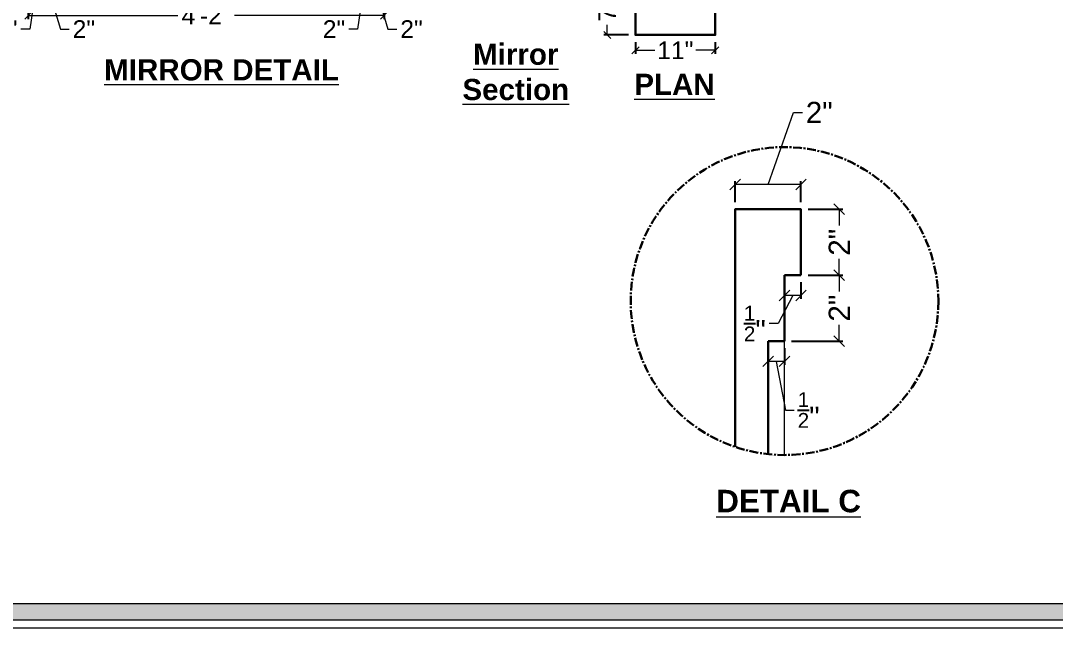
# Model space of a CAD drawing. Header units: millimetres. Extents: x 56222 to 3066687, y -650199 to -121287.
# Drawn here: x 132796.5 to 132943.2, y -184114.6 to -184028.5 of the extents above; entities that cross this region are included whole.
import ezdxf

# ---------------------------------------------------------------- set-up
doc = ezdxf.new("R2010")
doc.units = ezdxf.units.MM
doc.header["$MEASUREMENT"] = 0
doc.header["$PDMODE"] = 35
doc.linetypes.add('CENTER', pattern=[2, 1.25, -0.25, 0.25, -0.25])
doc.linetypes.add('DASHEDX2', pattern=[1.5, 1, -0.5])
doc.layers.get('Defpoints').update_dxf_attribs({"color": 220})
for name, color, linetype, lineweight in [('DIM.', 250, 'Continuous', 13), ('dim05', 1, 'Continuous', 13), ('Dimension', 10, 'DASHEDX2', 20), ('FURNITURE', 32, 'Continuous', 9), ('wall', 7, 'Continuous', 30)]:
    doc.layers.add(name, color=color, linetype=linetype, lineweight=lineweight)
doc.styles.add('Arial', font='arial.ttf')
doc.styles.get("Standard").update_dxf_attribs({"font": 'arial.ttf', "height": 6})
doc.dimstyles.new('ISO-25', dxfattribs={"dimtxt": 2.5, "dimasz": 1, "dimexe": 0.5, "dimexo": 1, "dimtad": 0, "dimdec": 1, "dimlunit": 4, "dimtxsty": 'Standard', "dimblk": 'OBLIQUE', "dimcen": 2.5, "dimclrd": 1, "dimclre": 1, "dimclrt": 5, "dimadec": 0, "dimazin": 0, "dimtfac": 1, "dimtdec": 1, "dimtmove": 0, "dimatfit": 3, "dimfxl": 1, "dimlwd": -1, "dimarcsym": 0})

# ---------------------------------------------------------------- blocks, each defined once
blk = doc.blocks.new('_Oblique')
at = {"layer": 'wall', "color": 0, "lineweight": -2}
blk.add_line((-0.5, -0.5), (0.5, 0.5), dxfattribs=at)
blk = doc.blocks.new('*D361')
at = {"layer": 'Defpoints', "color": 0, "lineweight": 30, "transparency": 16777216}
for p in [(132883.67, -184030.56), (132894.97, -184030.56), (132883.67, -184032.73)]:
    blk.add_point(p, dxfattribs=at)
at = {"layer": 'dim05', "color": 1, "linetype": 'Continuous', "lineweight": -2, "transparency": 16777216}
for p, q in [((132883.67, -184031.56), (132883.67, -184033.23)), ((132894.97, -184031.56), (132894.97, -184033.23))]:
    blk.add_line(p, q, dxfattribs=at)
at = {"layer": 'dim05', "color": 1, "linetype": 'Continuous', "transparency": 16777216}
for p, q in [((132883.67, -184032.73), (132886.41, -184032.73)), ((132894.97, -184032.73), (132892.24, -184032.73))]:
    blk.add_line(p, q, dxfattribs=at)
at = {"layer": 'dim05', "color": 1, "transparency": 16777216, "rotation": 180}
blk.add_blockref('_Oblique', (132883.67, -184032.73), dxfattribs=at)
at = {"layer": 'dim05', "color": 1, "transparency": 16777216}
blk.add_blockref('_Oblique', (132894.97, -184032.73), dxfattribs=at)
at = {"layer": 'dim05', "color": 5, "lineweight": 25, "transparency": 16777216, "insert": (132889.32, -184032.73), "char_height": 2.5, "attachment_point": 5, "style": 'Arial'}
blk.add_mtext('11"', dxfattribs=at)
blk = doc.blocks.new('*D364')
at = {"layer": 'Defpoints', "color": 0, "lineweight": 30, "transparency": 16777216}
for p in [(132879.66, -184023.56), (132883.67, -184023.56), (132883.67, -184030.56)]:
    blk.add_point(p, dxfattribs=at)
at = {"layer": 'dim05', "color": 1, "linetype": 'Continuous', "lineweight": -2, "transparency": 16777216}
for p, q in [((132882.67, -184023.56), (132879.16, -184023.56)), ((132882.67, -184030.56), (132879.16, -184030.56))]:
    blk.add_line(p, q, dxfattribs=at)
at = {"layer": 'dim05', "color": 1, "linetype": 'Continuous', "transparency": 16777216}
for p, q in [((132879.66, -184023.56), (132879.66, -184025.01)), ((132879.66, -184030.56), (132879.66, -184029.11))]:
    blk.add_line(p, q, dxfattribs=at)
at = {"layer": 'dim05', "color": 1, "transparency": 16777216}
for p, rotation in [((132879.66, -184023.56), 90), ((132879.66, -184030.56), 270)]:
    blk.add_blockref('_Oblique', p, dxfattribs=dict(at, rotation=rotation))
at = {"layer": 'dim05', "color": 5, "lineweight": 25, "transparency": 16777216, "insert": (132879.66, -184027.06), "char_height": 2.5, "attachment_point": 5, "rotation": 90, "style": 'Arial'}
blk.add_mtext('7"', dxfattribs=at)
blk = doc.blocks.new('*D384')
at = {"layer": 'Defpoints', "color": 0, "lineweight": 30, "transparency": 16777216}
for p in [(132797.58, -184021.62), (132799.58, -184021.62), (132799.58, -184024.51)]:
    blk.add_point(p, dxfattribs=at)
at = {"layer": 'dim05', "color": 1, "linetype": 'Continuous', "lineweight": -2, "transparency": 16777216}
for p, q in [((132797.58, -184022.62), (132797.58, -184025.01)), ((132799.58, -184022.62), (132799.58, -184025.01))]:
    blk.add_line(p, q, dxfattribs=at)
at = {"layer": 'dim05', "color": 1, "linetype": 'Continuous', "transparency": 16777216}
for p, q in [((132797.58, -184024.51), (132799.58, -184024.51)), ((132798.58, -184024.51), (132797.8, -184029.72)), ((132797.8, -184029.72), (132796.55, -184029.72))]:
    blk.add_line(p, q, dxfattribs=at)
at = {"layer": 'dim05', "color": 1, "transparency": 16777216, "rotation": 180}
blk.add_blockref('_Oblique', (132797.58, -184024.51), dxfattribs=at)
at = {"layer": 'dim05', "color": 1, "transparency": 16777216}
blk.add_blockref('_Oblique', (132799.58, -184024.51), dxfattribs=at)
at = {"layer": 'dim05', "color": 5, "lineweight": 25, "transparency": 16777216, "insert": (132794.46, -184029.72), "char_height": 2.5, "attachment_point": 5, "style": 'Arial'}
blk.add_mtext('2"', dxfattribs=at)
blk = doc.blocks.new('*D385')
at = {"layer": 'Defpoints', "color": 0, "lineweight": 30, "transparency": 16777216}
for p in [(132801.58, -184018.62), (132799.58, -184021.62), (132801.58, -184024.51)]:
    blk.add_point(p, dxfattribs=at)
at = {"layer": 'dim05', "color": 1, "linetype": 'Continuous', "lineweight": -2, "transparency": 16777216}
for p, q in [((132801.58, -184019.62), (132801.58, -184025.01)), ((132799.58, -184022.62), (132799.58, -184025.01))]:
    blk.add_line(p, q, dxfattribs=at)
at = {"layer": 'dim05', "color": 1, "linetype": 'Continuous', "transparency": 16777216}
for p, q in [((132799.58, -184024.51), (132801.58, -184024.51)), ((132800.58, -184024.51), (132802.14, -184029.72)), ((132802.14, -184029.72), (132803.39, -184029.72))]:
    blk.add_line(p, q, dxfattribs=at)
at = {"layer": 'dim05', "color": 1, "transparency": 16777216, "rotation": 180}
blk.add_blockref('_Oblique', (132799.58, -184024.51), dxfattribs=at)
at = {"layer": 'dim05', "color": 1, "transparency": 16777216}
blk.add_blockref('_Oblique', (132801.58, -184024.51), dxfattribs=at)
at = {"layer": 'dim05', "color": 5, "lineweight": 25, "transparency": 16777216, "insert": (132805.47, -184029.72), "char_height": 2.5, "attachment_point": 5, "style": 'Arial'}
blk.add_mtext('2"', dxfattribs=at)
blk = doc.blocks.new('*D387')
at = {"layer": 'Defpoints', "color": 0, "lineweight": 30, "transparency": 16777216}
for p in [(132844.02, -184021.62), (132846.02, -184021.62), (132846.02, -184024.51)]:
    blk.add_point(p, dxfattribs=at)
at = {"layer": 'dim05', "color": 1, "linetype": 'Continuous', "lineweight": -2, "transparency": 16777216}
for p, q in [((132844.02, -184022.62), (132844.02, -184025.01)), ((132846.02, -184022.62), (132846.02, -184025.01))]:
    blk.add_line(p, q, dxfattribs=at)
at = {"layer": 'dim05', "color": 1, "linetype": 'Continuous', "transparency": 16777216}
for p, q in [((132844.02, -184024.51), (132846.02, -184024.51)), ((132845.02, -184024.51), (132844.27, -184029.72)), ((132844.27, -184029.72), (132843.02, -184029.72))]:
    blk.add_line(p, q, dxfattribs=at)
at = {"layer": 'dim05', "color": 1, "transparency": 16777216, "rotation": 180}
blk.add_blockref('_Oblique', (132844.02, -184024.51), dxfattribs=at)
at = {"layer": 'dim05', "color": 1, "transparency": 16777216}
blk.add_blockref('_Oblique', (132846.02, -184024.51), dxfattribs=at)
at = {"layer": 'dim05', "color": 5, "lineweight": 25, "transparency": 16777216, "insert": (132840.93, -184029.72), "char_height": 2.5, "attachment_point": 5, "style": 'Arial'}
blk.add_mtext('2"', dxfattribs=at)
blk = doc.blocks.new('*D388')
at = {"layer": 'Defpoints', "color": 0, "lineweight": 30, "transparency": 16777216}
for p in [(132846.02, -184021.62), (132848.02, -184021.62), (132848.02, -184024.51)]:
    blk.add_point(p, dxfattribs=at)
at = {"layer": 'dim05', "color": 1, "linetype": 'Continuous', "lineweight": -2, "transparency": 16777216}
for p, q in [((132846.02, -184022.62), (132846.02, -184025.01)), ((132848.02, -184022.62), (132848.02, -184025.01))]:
    blk.add_line(p, q, dxfattribs=at)
at = {"layer": 'dim05', "color": 1, "linetype": 'Continuous', "transparency": 16777216}
for p, q in [((132846.02, -184024.51), (132848.02, -184024.51)), ((132847.02, -184024.51), (132848.58, -184029.72)), ((132848.58, -184029.72), (132849.83, -184029.72))]:
    blk.add_line(p, q, dxfattribs=at)
at = {"layer": 'dim05', "color": 1, "transparency": 16777216, "rotation": 180}
blk.add_blockref('_Oblique', (132846.02, -184024.51), dxfattribs=at)
at = {"layer": 'dim05', "color": 1, "transparency": 16777216}
blk.add_blockref('_Oblique', (132848.02, -184024.51), dxfattribs=at)
at = {"layer": 'dim05', "color": 5, "lineweight": 25, "transparency": 16777216, "insert": (132851.92, -184029.72), "char_height": 2.5, "attachment_point": 5, "style": 'Arial'}
blk.add_mtext('2"', dxfattribs=at)
blk = doc.blocks.new('*D389')
at = {"layer": 'Defpoints', "color": 0, "lineweight": 30, "transparency": 16777216}
for p in [(132797.58, -184021.62), (132848.02, -184021.62), (132848.02, -184027.8)]:
    blk.add_point(p, dxfattribs=at)
at = {"layer": 'dim05', "color": 1, "linetype": 'Continuous', "lineweight": -2, "transparency": 16777216}
for p, q in [((132797.58, -184022.62), (132797.58, -184028.3)), ((132848.02, -184022.62), (132848.02, -184028.3))]:
    blk.add_line(p, q, dxfattribs=at)
at = {"layer": 'dim05', "color": 1, "linetype": 'Continuous', "transparency": 16777216}
for p, q in [((132797.58, -184027.8), (132818.8, -184027.8)), ((132848.02, -184027.8), (132826.8, -184027.8))]:
    blk.add_line(p, q, dxfattribs=at)
at = {"layer": 'dim05', "color": 1, "transparency": 16777216, "rotation": 180}
blk.add_blockref('_Oblique', (132797.58, -184027.8), dxfattribs=at)
at = {"layer": 'dim05', "color": 1, "transparency": 16777216}
blk.add_blockref('_Oblique', (132848.02, -184027.8), dxfattribs=at)
at = {"layer": 'dim05', "color": 5, "lineweight": 25, "transparency": 16777216, "insert": (132822.8, -184027.8), "char_height": 2.5, "attachment_point": 5, "style": 'Arial'}
blk.add_mtext('4\'-2"', dxfattribs=at)
blk = doc.blocks.new('*D401')
at = {"layer": 'Defpoints', "color": 0, "lineweight": 30, "transparency": 16777216}
for p in [(132907.13, -184055.25), (132907.13, -184064.59), (132912.56, -184064.59)]:
    blk.add_point(p, dxfattribs=at)
at = {"layer": 'dim05', "color": 1, "linetype": 'Continuous', "lineweight": -2, "transparency": 16777216}
for p, q in [((132908.13, -184055.25), (132913.06, -184055.25)), ((132908.13, -184064.59), (132913.06, -184064.59))]:
    blk.add_line(p, q, dxfattribs=at)
at = {"layer": 'dim05', "color": 1, "linetype": 'Continuous', "transparency": 16777216}
for p, q in [((132912.56, -184055.25), (132912.56, -184057.55)), ((132912.56, -184064.59), (132912.56, -184062.29))]:
    blk.add_line(p, q, dxfattribs=at)
at = {"layer": 'dim05', "color": 1, "transparency": 16777216, "xscale": 1.5, "yscale": 1.5, "zscale": 1.5}
for p, rotation in [((132912.56, -184055.25), 90), ((132912.56, -184064.59), 270)]:
    blk.add_blockref('_Oblique', p, dxfattribs=dict(at, rotation=rotation))
at = {"layer": 'dim05', "color": 5, "lineweight": 25, "transparency": 16777216, "insert": (132912.56, -184059.92), "char_height": 3, "attachment_point": 5, "rotation": 90, "style": 'Arial'}
blk.add_mtext('2"', dxfattribs=at)
blk = doc.blocks.new('*D402')
at = {"layer": 'Defpoints', "color": 0, "lineweight": 30, "transparency": 16777216}
for p in [(132907.13, -184064.59), (132904.8, -184073.92), (132912.56, -184073.92)]:
    blk.add_point(p, dxfattribs=at)
at = {"layer": 'dim05', "color": 1, "linetype": 'Continuous', "lineweight": -2, "transparency": 16777216}
for p, q in [((132908.13, -184064.59), (132913.06, -184064.59)), ((132905.8, -184073.92), (132913.06, -184073.92))]:
    blk.add_line(p, q, dxfattribs=at)
at = {"layer": 'dim05', "color": 1, "linetype": 'Continuous', "transparency": 16777216}
for p, q in [((132912.56, -184064.59), (132912.56, -184066.88)), ((132912.56, -184073.92), (132912.56, -184071.63))]:
    blk.add_line(p, q, dxfattribs=at)
at = {"layer": 'dim05', "color": 1, "transparency": 16777216, "xscale": 1.5, "yscale": 1.5, "zscale": 1.5}
for p, rotation in [((132912.56, -184064.59), 90), ((132912.56, -184073.92), 270)]:
    blk.add_blockref('_Oblique', p, dxfattribs=dict(at, rotation=rotation))
at = {"layer": 'dim05', "color": 5, "lineweight": 25, "transparency": 16777216, "insert": (132912.56, -184069.25), "char_height": 3, "attachment_point": 5, "rotation": 90, "style": 'Arial'}
blk.add_mtext('2"', dxfattribs=at)
blk = doc.blocks.new('*D403')
at = {"layer": 'Defpoints', "color": 0, "lineweight": 30, "transparency": 16777216}
for p in [(132902.47, -184073.92), (132904.8, -184073.92), (132902.47, -184076.79)]:
    blk.add_point(p, dxfattribs=at)
at = {"layer": 'dim05', "color": 1, "linetype": 'Continuous', "lineweight": -2, "transparency": 16777216}
for p, q in [((132902.47, -184074.92), (132902.47, -184077.29)), ((132904.8, -184074.92), (132904.8, -184077.29))]:
    blk.add_line(p, q, dxfattribs=at)
at = {"layer": 'dim05', "color": 1, "linetype": 'Continuous', "transparency": 16777216}
for p, q in [((132904.8, -184076.79), (132902.47, -184076.79)), ((132903.63, -184076.79), (132904.93, -184083.69)), ((132904.93, -184083.69), (132906.18, -184083.69))]:
    blk.add_line(p, q, dxfattribs=at)
at = {"layer": 'dim05', "color": 1, "transparency": 16777216, "xscale": 1.5, "yscale": 1.5, "zscale": 1.5, "rotation": 180}
blk.add_blockref('_Oblique', (132902.47, -184076.79), dxfattribs=at)
at = {"layer": 'dim05', "color": 1, "transparency": 16777216, "xscale": 1.5, "yscale": 1.5, "zscale": 1.5}
blk.add_blockref('_Oblique', (132904.8, -184076.79), dxfattribs=at)
at = {"layer": 'dim05', "color": 5, "lineweight": 25, "transparency": 16777216, "insert": (132908.22, -184083.69), "char_height": 3, "attachment_point": 5, "style": 'Arial'}
blk.add_mtext('{\\H0.7x;\\S1/2;}"', dxfattribs=at)
blk = doc.blocks.new('*D404')
at = {"layer": 'Defpoints', "color": 0, "lineweight": 30, "transparency": 16777216}
for p in [(132904.8, -184064.59), (132907.13, -184064.59), (132904.8, -184067.45)]:
    blk.add_point(p, dxfattribs=at)
at = {"layer": 'dim05', "color": 1, "linetype": 'Continuous', "lineweight": -2, "transparency": 16777216}
for p, q in [((132904.8, -184065.59), (132904.8, -184067.95)), ((132907.13, -184065.59), (132907.13, -184067.95))]:
    blk.add_line(p, q, dxfattribs=at)
at = {"layer": 'dim05', "color": 1, "linetype": 'Continuous', "transparency": 16777216}
for p, q in [((132905.97, -184067.45), (132903.88, -184071.43)), ((132907.13, -184067.45), (132904.8, -184067.45)), ((132903.88, -184071.43), (132902.63, -184071.43))]:
    blk.add_line(p, q, dxfattribs=at)
at = {"layer": 'dim05', "color": 1, "transparency": 16777216, "xscale": 1.5, "yscale": 1.5, "zscale": 1.5, "rotation": 180}
blk.add_blockref('_Oblique', (132904.8, -184067.45), dxfattribs=at)
at = {"layer": 'dim05', "color": 1, "transparency": 16777216, "xscale": 1.5, "yscale": 1.5, "zscale": 1.5}
blk.add_blockref('_Oblique', (132907.13, -184067.45), dxfattribs=at)
at = {"layer": 'dim05', "color": 5, "lineweight": 25, "transparency": 16777216, "insert": (132900.59, -184071.43), "char_height": 3, "attachment_point": 5, "style": 'Arial'}
blk.add_mtext('{\\H0.7x;\\S1/2;}"', dxfattribs=at)
blk = doc.blocks.new('*D405')
at = {"layer": 'Defpoints', "color": 0, "lineweight": 30, "transparency": 16777216}
for p in [(132897.8, -184051.75), (132897.8, -184055.25), (132907.13, -184055.25)]:
    blk.add_point(p, dxfattribs=at)
at = {"layer": 'dim05', "color": 1, "linetype": 'Continuous', "transparency": 16777216}
for p, q in [((132902.47, -184051.75), (132906.09, -184041.53)), ((132906.09, -184041.53), (132907.34, -184041.53)), ((132907.13, -184051.75), (132897.8, -184051.75))]:
    blk.add_line(p, q, dxfattribs=at)
at = {"layer": 'dim05', "color": 1, "linetype": 'Continuous', "lineweight": -2, "transparency": 16777216}
for p, q in [((132897.8, -184054.25), (132897.8, -184051.25)), ((132907.13, -184054.25), (132907.13, -184051.25))]:
    blk.add_line(p, q, dxfattribs=at)
at = {"layer": 'dim05', "color": 1, "transparency": 16777216, "xscale": 1.5, "yscale": 1.5, "zscale": 1.5, "rotation": 180}
blk.add_blockref('_Oblique', (132897.8, -184051.75), dxfattribs=at)
at = {"layer": 'dim05', "color": 1, "transparency": 16777216, "xscale": 1.5, "yscale": 1.5, "zscale": 1.5}
blk.add_blockref('_Oblique', (132907.13, -184051.75), dxfattribs=at)
at = {"layer": 'dim05', "color": 5, "lineweight": 25, "transparency": 16777216, "insert": (132909.72, -184041.53), "char_height": 3, "attachment_point": 5, "style": 'Arial'}
blk.add_mtext('2"', dxfattribs=at)

msp = doc.modelspace()

# ---------------------------------------------------------------- hatches: boundary and pattern name
at = {"layer": 'Dimension', "linetype": 'Continuous', "true_color": 0xd39e00}
h = msp.add_hatch(color=42, dxfattribs=at)
h.paths.add_polyline_path([(132661.33, -183880.11), (132661.33, -184113.44), (132992.83, -184113.44), (132992.83, -183880.11)])
h.paths.add_polyline_path([(132663.66, -183882.44), (132990.5, -183882.44), (132990.5, -184111.12), (132663.66, -184111.12)], flags=16)

# ---------------------------------------------------------------- linework, layer by layer
at = {"layer": 'dim05', "color": 242, "linetype": 'CENTER', "lineweight": 30, "true_color": 0xcd2027}
msp.add_circle((132904.8, -184068.25), 21.81, dxfattribs=at)
at = {"layer": 'Dimension', "color": 42, "linetype": 'Continuous', "true_color": 0xd39e00}
for points in [[(132660.17, -183878.95), (132993.99, -183878.95), (132993.99, -184114.61), (132660.17, -184114.61)], [(132661.33, -183880.11), (132992.83, -183880.11), (132992.83, -184113.44), (132661.33, -184113.44)], [(132663.66, -183882.44), (132990.5, -183882.44), (132990.5, -184111.12), (132663.66, -184111.12)]]:
    msp.add_lwpolyline(points, close=True, dxfattribs=at)
at = {"layer": 'FURNITURE', "lineweight": 30}
for p, q in [((132907.13, -184064.59), (132904.8, -184064.59)), ((132904.8, -184064.59), (132904.8, -184073.92)), ((132904.8, -184073.92), (132902.47, -184073.92)), ((132902.47, -184073.92), (132902.47, -184089.93))]:
    msp.add_line(p, q, dxfattribs=at)
at = {"layer": 'FURNITURE', "lineweight": 15}
msp.add_line((132904.8, -184090.05), (132904.8, -184073.92), dxfattribs=at)
at = {"layer": 'FURNITURE', "lineweight": 30}
for points in [[(132883.67, -184023.56), (132883.67, -184030.56), (132894.97, -184030.56), (132894.97, -184023.56)], [(132897.8, -184088.9), (132897.8, -184055.25), (132907.13, -184055.25), (132907.13, -184064.59)]]:
    msp.add_lwpolyline(points, dxfattribs=at)

# ---------------------------------------------------------------- texts
at = {"layer": 'DIM.', "color": 1, "attachment_point": 1}
for s, width, gutter_width, insert, char_height in [('\\pxqc;{\\fArial|b1|i0|c0|p34;\\LMirror\\PSection}', 111.5588, 1, (132810.92, -184031.78), 3), ('{\\fArial|b1|i0|c0|p34;\\LMIRROR DETAIL}', 111.5588, 1, (132808.34, -184033.99), 3), ('{\\fArial|b1|i0|c0|p34;\\LPLAN}', 111.5588, 1, (132883.5, -184036.05), 3), ('{\\fArial|b1|i0|c0|p34;\\LDETAIL C}', 236.9395, 2.12, (132895.12, -184094.99), 3.1858)]:
    msp.add_mtext_dynamic_manual_height_columns(s, width=width, gutter_width=gutter_width, heights=[0], dxfattribs=dict(at, insert=insert, char_height=char_height))

# ---------------------------------------------------------------- dimensions: what is measured, and where the dimension line sits
at = {"layer": 'dim05', "color": 27, "lineweight": 25, "true_color": 0x7d5120}
for base, p1, p2, picture, middle in [((132801.58, -184024.51), (132799.58, -184021.62), (132801.58, -184018.62), '*D385', (132804.02, -184029.72)), ((132848.02, -184027.8), (132797.58, -184021.62), (132848.02, -184021.62), '*D389', (132822.8, -184027.8)), ((132848.02, -184024.51), (132846.02, -184021.62), (132848.02, -184021.62), '*D388', (132850.46, -184029.72))]:
    dim = msp.add_linear_dim(base=base, p1=p1, p2=p2, dimstyle='ISO-25', override={"dimdec": 0, "dimtxsty": 'Arial', "dimtmove": 1}, dxfattribs=at)
    dim.commit()
    dim.dimension.update_dxf_attribs({"geometry": picture, "text_midpoint": middle})
for base, p1, p2, picture, middle in [((132799.58, -184024.51), (132797.58, -184021.62), (132799.58, -184021.62), '*D384', (132795.92, -184029.72)), ((132846.02, -184024.51), (132844.02, -184021.62), (132846.02, -184021.62), '*D387', (132842.39, -184029.72))]:
    dim = msp.add_linear_dim(base=base, p1=p1, p2=p2, dimstyle='ISO-25', override={"dimdec": 0, "dimtxsty": 'Arial', "dimtmove": 1}, dxfattribs=at)
    dim.commit()
    dim.dimension.update_dxf_attribs({"geometry": picture, "text_midpoint": middle, "dimtype": 160})
for base, p1, p2, angle, override, picture, middle in [((132879.66, -184023.56), (132883.67, -184030.56), (132883.67, -184023.56), 90, {"dimtxsty": 'Arial', "dimtmove": 1}, '*D364', (132879.66, -184027.06)), ((132883.67, -184032.73), (132894.97, -184030.56), (132883.67, -184030.56), 180, {"dimdec": 0, "dimtxsty": 'Arial', "dimtmove": 1}, '*D361', (132889.32, -184032.73))]:
    dim = msp.add_linear_dim(base=base, p1=p1, p2=p2, angle=angle, dimstyle='ISO-25', override=override, dxfattribs=at)
    dim.commit()
    dim.dimension.update_dxf_attribs({"geometry": picture, "text_midpoint": middle})
for base, p1, p2, text, picture, middle in [((132897.8, -184051.75), (132907.13, -184055.25), (132897.8, -184055.25), '2"', '*D405', (132907.97, -184041.53)), ((132904.8, -184067.45), (132907.13, -184064.59), (132904.8, -184064.59), '{\\H0.7x;\\S1/2;}"', '*D404', (132902, -184071.43)), ((132902.47, -184076.79), (132904.8, -184073.92), (132902.47, -184073.92), '{\\H0.7x;\\S1/2;}"', '*D403', (132906.81, -184083.69))]:
    dim = msp.add_linear_dim(base=base, p1=p1, p2=p2, text=text, dimstyle='ISO-25', override={"dimtxt": 3, "dimasz": 1.5, "dimdec": 0, "dimtxsty": 'Arial', "dimtmove": 1}, dxfattribs=at)
    dim.commit()
    dim.dimension.update_dxf_attribs({"geometry": picture, "text_midpoint": middle, "dimtype": 160})
for base, p1, p2, picture, middle in [((132912.56, -184064.59), (132907.13, -184055.25), (132907.13, -184064.59), '*D401', (132912.56, -184059.92)), ((132912.56, -184073.92), (132907.13, -184064.59), (132904.8, -184073.92), '*D402', (132912.56, -184069.25))]:
    dim = msp.add_linear_dim(base=base, p1=p1, p2=p2, angle=90, text='2"', dimstyle='ISO-25', override={"dimtxt": 3, "dimasz": 1.5, "dimdec": 0, "dimtxsty": 'Arial', "dimtmove": 1}, dxfattribs=at)
    dim.commit()
    dim.dimension.update_dxf_attribs({"geometry": picture, "text_midpoint": middle})

doc.saveas('drawing.dxf')
